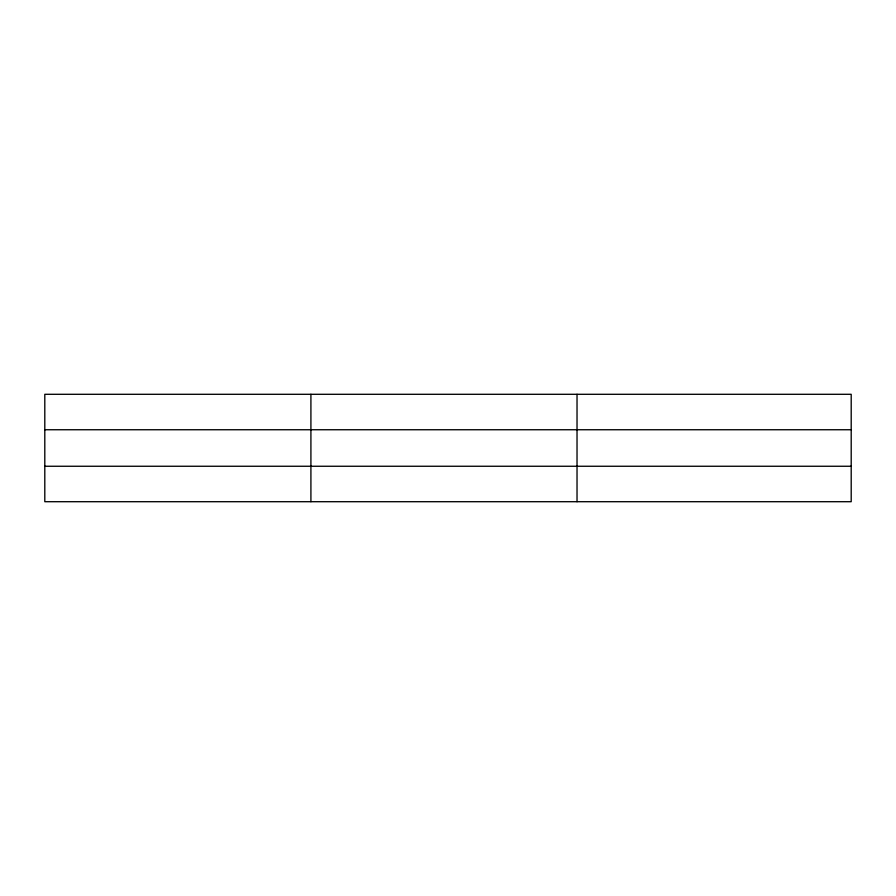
<?xml version="1.0" encoding="UTF-8"?>
<svg xmlns="http://www.w3.org/2000/svg" width="896" height="896" viewBox="0 0 896 896"><rect width="100%" height="100%" fill="white"/><g stroke="black" fill="none" stroke-linecap="round" stroke-linejoin="round"><path stroke-width="1.34" d="M310.912 501.704L310.912 394.296M577.024 501.704L577.024 394.296M851.2 429.744L851.2 394.296L44.8 394.296L44.8 501.704L851.2 501.704L851.2 429.744L44.8 429.744M44.8 466.256L851.2 466.256"/></g></svg>
